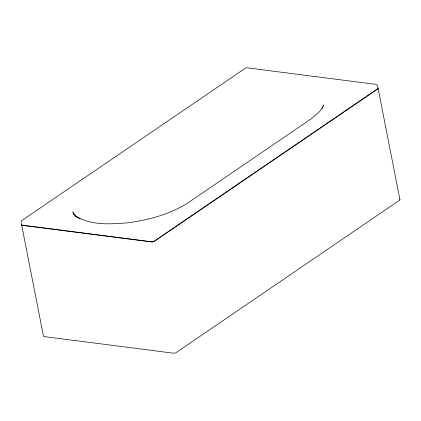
<?xml version="1.0" encoding="UTF-8"?>
<svg xmlns="http://www.w3.org/2000/svg" width="421" height="421" viewBox="0 0 421 421"><rect width="100%" height="100%" fill="white"/><g stroke="black" fill="none" stroke-linecap="round" stroke-linejoin="round"><path stroke-width="0.63" d="M323.233 106.15L323.475 104.955L322.049 108.381L322.402 107.76L319.755 111.339L311.598 118.538L187.834 202.959C169.684 214.336 148.608 220.094 127.521 222.835C110.239 224.225 91.152 225.603 75.727 216.178L80.158 218.857L76.559 216.536L73.638 213.894L76.764 217.083L74.585 214.826L72.844 211.926L73.764 214.368M378.053 88.131L377.416 85.242L376.29 84.416L247.18 67.823L245.643 68.013L21.703 220.636L21.05 221.851L21.539 224.346M378.126 88.521L399.95 199.749M22.024 224.682A1.731 0.653 -11.1 0 0 22.65 225.177L151.76 241.77A1.731 0.653 -11.1 0 0 154.091 241.259L377.411 88.92A1.731 0.653 -11.1 0 0 377.721 88.568M399.803 199.354A2.173 0.821 -11.1 0 1 399.566 200.196L176.241 352.535A2.173 0.821 -11.1 0 1 173.331 353.177L44.221 336.584A2.173 0.821 -11.1 0 1 43.437 335.963L21.613 224.735A2.173 0.821 -11.1 0 0 22.397 225.356L151.513 241.949A2.173 0.821 -11.1 0 0 154.423 241.307L377.748 88.968A2.173 0.821 -11.1 0 0 377.979 88.126"/></g></svg>
